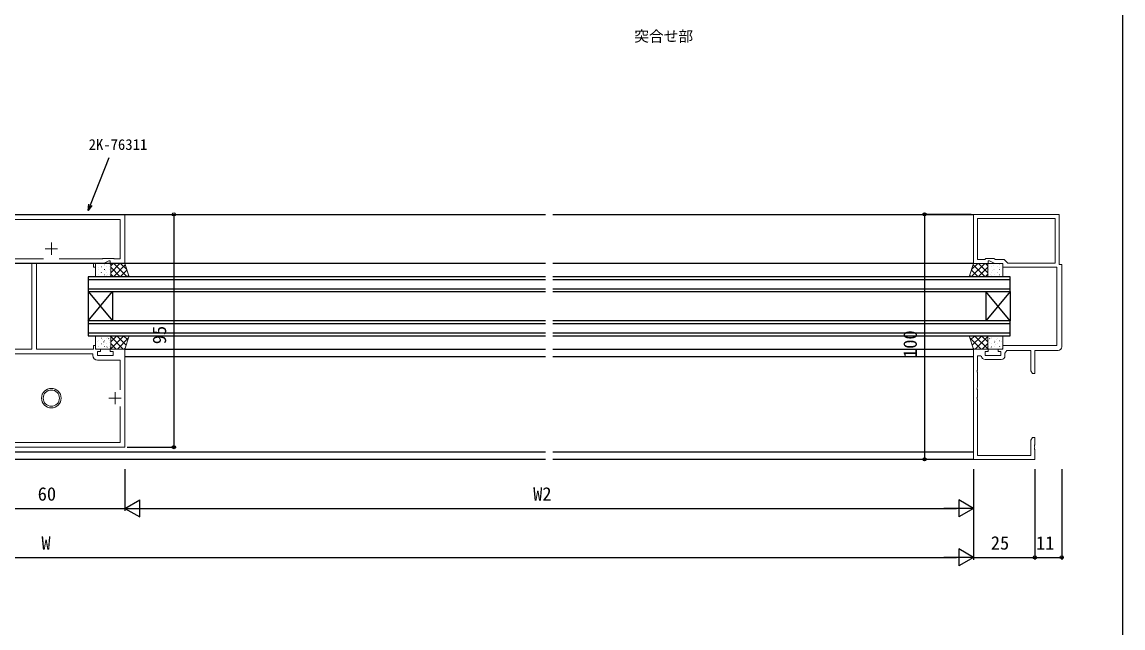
# Model space of a CAD drawing. Units: millimetres, scale not verified. Extents: x -437 to 438, y -681 to 678.
# Drawn here: x -11.2 to 438.3, y -375.8 to -128.5 of the extents above; entities that cross this region are included whole.
import ezdxf
from ezdxf.enums import TextEntityAlignment as Align

# ---------------------------------------------------------------- set-up
doc = ezdxf.new("R2010")
doc.units = ezdxf.units.MM
doc.header["$LTSCALE"] = 4
for name, color, linetype in [('0-1_USER1', 3, 'Continuous'), ('0-3_YKK_12', 2, 'Continuous'), ('0-6_YKK_D', 6, 'Continuous'), ('0-7_YKK_ZWAK', 7, 'Continuous')]:
    doc.layers.add(name, color=color, linetype=linetype)
doc.layers.add('0-2_YKK_11', color=7, linetype='Continuous', lineweight=18)
doc.layers.add('0-4_YKK_13', color=4, linetype='Continuous', lineweight=18)
doc.styles.add('ＭＳ ゴシック', font='')
doc.styles.get('ＭＳ ゴシック').set_extended_font_data('MS Gothic')

msp = doc.modelspace()

# ---------------------------------------------------------------- linework, layer by layer
at = {"layer": '0-2_YKK_11'}
for p, q in [((410.67, -208.63), (378.93, -208.63)), ((381.97, -266.23), (388.63, -266.23))]:
    msp.add_line(p, q, dxfattribs=at)
at = {"layer": '0-2_YKK_11', "color": 2}
for p, q in [((0.8, -223.5), (0.8, -218.5)), ((3.3, -221), (-1.7, -221)), ((29.3, -282), (24.3, -282)), ((26.8, -284.5), (26.8, -279.5))]:
    msp.add_line(p, q, dxfattribs=at)
at = {"layer": '0-2_YKK_11'}
for points in [[(30.8, -207.1), (-29.2, -207.1)], [(-2.366, -225.07), (-20.128, -225.07), (-20.278, -225), (-24.7, -225), (-24.85, -225.07), (-27.27, -225.07), (-27.27, -209.03), (28.87, -209.03), (28.87, -225.07), (26.45, -225.07), (26.3, -225), (21.878, -225), (21.728, -225.07), (3.966, -225.07), (21.728, -225.07)], [(18, -260.5), (18, -262), (-5.2, -262), (-5.2, -227), (-0.158, -227), (0.025, -226.88), (0.575, -226.88), (0.758, -227), (0.842, -227), (1.025, -226.88), (1.575, -226.88), (1.758, -227), (18, -227), (18, -228.5), (18.8, -228.5), (18.8, -227), (22.155, -227), (24.3, -226), (24.8, -226), (24.8, -227), (30.8, -227), (30.8, -207.1)], [(413.3, -261), (413.3, -227.5), (412.3, -227.5), (412.3, -207), (377.3, -207), (377.3, -227), (383.3, -227), (383.3, -226), (383.8, -226), (385.945, -227), (389.3, -227), (389.3, -228.5), (411.3, -228.5), (411.3, -260.5), (389.3, -260.5), (389.3, -262), (387.3, -262), (387.3, -263), (388.5, -263), (388.5, -264.6), (382.1, -264.6), (382.1, -263), (383.3, -263), (383.3, -262), (377.3, -262)], [(-16.4, -227), (-7.2, -227), (-7.2, -262), (-16.4, -262)], [(-29.2, -302), (30.8, -302), (30.8, -262), (24.8, -262), (24.8, -263), (26, -263), (26, -264.6), (19.6, -264.6), (19.6, -263), (20.8, -263), (20.8, -262), (18.8, -262), (18.8, -260.5), (18, -260.5)], [(-16.07, -264.53), (-16.07, -263.93), (17.67, -263.93), (17.67, -264.53)], [(377.3, -262), (377.3, -307), (402.3, -307), (402.3, -302.958), (402.18, -302.775), (402.18, -302.225), (402.3, -302.042), (402.3, -301.958), (402.18, -301.775), (402.18, -301.225), (402.3, -301.042), (402.3, -298), (401.3, -298), (400.67, -299.091), (400.67, -305.37), (378.93, -305.37), (378.93, -282.458), (378.81, -282.275), (378.81, -281.725), (378.93, -281.542), (378.93, -278.458), (378.81, -278.275), (378.81, -277.725), (378.93, -277.542), (378.93, -271.458), (378.81, -271.275), (378.81, -270.725), (378.93, -270.542), (378.93, -264.7), (380.19, -264.7), (380.487, -264.955)], [(390.13, -264.73), (390.13, -263.6), (390.9, -262.5), (400.67, -262.5), (400.67, -270.909), (401.3, -272), (402.3, -272), (402.3, -262.5), (411.8, -262.5)], [(19.67, -266.53), (28.87, -266.53), (28.87, -278.65)], [(28.87, -285.35), (28.87, -300.07), (-27.27, -300.07), (-27.27, -285.35), (-27.27, -300.07)]]:
    msp.add_lwpolyline(points, dxfattribs=at)
msp.add_lwpolyline([(410.67, -208.63), (378.93, -208.63), (378.93, -225.37), (381.93, -225.37), (382.3, -225), (385.512, -225), (386.306, -225.37), (389.8, -225.37), (391.3, -226.87), (410.67, -226.87)], close=True, dxfattribs=at)
for centre, radius, start, end in [((19.67, -264.53), 2, 180.00001, 269.99999), ((381.97, -264.73), 1.5, 188.62693, 270), ((388.63, -264.73), 1.5, 270.00001, 359.99999), ((411.8, -261), 1.5, 270.00001, 359.99999)]:
    msp.add_arc(centre, radius, start, end, dxfattribs=at)
at = {"layer": '0-3_YKK_12'}
for p, q in [((-200.95, -207), (202.55, -207)), ((202.55, -207.2), (30.724, -207.2)), ((205.55, -207), (377.3, -207)), ((377.3, -207.2), (205.55, -207.2)), ((202.55, -227), (-200.95, -227)), ((377.3, -227), (205.55, -227)), ((202.55, -232.5), (15.8, -232.5)), ((15.8, -232.5), (15.8, -238.5)), ((15.8, -233.5), (202.55, -233.5)), ((392.3, -232.5), (205.55, -232.5)), ((205.55, -233.5), (392.3, -233.5)), ((392.3, -238.5), (392.3, -232.5)), ((202.55, -237.5), (15.8, -237.5)), ((392.3, -237.5), (205.55, -237.5)), ((15.8, -238.5), (202.55, -238.5)), ((15.8, -238.5), (15.8, -250.5)), ((15.8, -238.5), (25.8, -250.5)), ((15.8, -250.5), (25.8, -238.5)), ((25.8, -238.5), (25.8, -250.5)), ((205.55, -238.5), (392.3, -238.5)), ((382.3, -238.5), (382.3, -250.5)), ((392.3, -238.5), (382.3, -250.5)), ((392.3, -250.5), (382.3, -238.5)), ((392.3, -238.5), (392.3, -250.5)), ((202.55, -250.5), (15.8, -250.5)), ((15.8, -250.5), (15.8, -256.5)), ((15.8, -251.5), (202.55, -251.5)), ((392.3, -250.5), (205.55, -250.5)), ((205.55, -251.5), (392.3, -251.5)), ((392.3, -256.5), (392.3, -250.5)), ((202.55, -255.5), (15.8, -255.5)), ((392.3, -255.5), (205.55, -255.5)), ((15.8, -256.5), (202.55, -256.5)), ((205.55, -256.5), (392.3, -256.5)), ((30.8, -262), (202.55, -262)), ((30.8, -265), (202.55, -265)), ((205.55, -262), (377.3, -262)), ((205.55, -265), (377.3, -265)), ((202.55, -304), (-200.95, -304)), ((377.3, -304), (205.55, -304)), ((202.55, -307), (-200.95, -307)), ((377.3, -307), (205.55, -307))]:
    msp.add_line(p, q, dxfattribs=at)
at = {"layer": '0-4_YKK_13'}
for p, q in [((18.8, -227.5), (18.8, -232)), ((18.966, -228.879), (18.903, -228.92)), ((18.949, -228.426), (18.911, -228.426)), ((24.515, -227), (19.3, -227)), ((20.16, -227.215), (20.122, -227.215)), ((20.198, -228.738), (20.191, -228.74)), ((21.229, -228.426), (21.191, -228.426)), ((22.44, -227.215), (22.402, -227.215)), ((22.538, -227.909), (22.531, -227.912)), ((23.509, -228.426), (23.471, -228.426)), ((24.585, -228.098), (24.522, -228.139)), ((24.596, -227.181), (24.588, -227.183)), ((24.72, -227.215), (24.682, -227.215)), ((28.799, -227), (25.015, -230.784)), ((25.971, -227), (25.015, -227.956)), ((25.015, -232), (25.015, -227.5)), ((25.015, -228.579), (28.937, -232.5)), ((30.998, -227.629), (26.128, -232.5)), ((26.265, -227), (31.765, -232.5)), ((29.094, -227), (31.586, -229.492)), ((381.835, -227), (376.335, -232.5)), ((379.006, -227), (376.514, -229.492)), ((377.102, -227.629), (381.972, -232.5)), ((383.085, -228.579), (379.163, -232.5)), ((379.301, -227), (383.085, -230.784)), ((382.129, -227), (383.085, -227.956)), ((383.085, -232), (383.085, -227.5)), ((383.38, -227.215), (383.418, -227.215)), ((383.504, -227.181), (383.512, -227.183)), ((383.515, -228.098), (383.578, -228.139)), ((383.585, -227), (388.8, -227)), ((384.591, -228.426), (384.629, -228.426)), ((385.562, -227.909), (385.569, -227.912)), ((385.66, -227.215), (385.698, -227.215)), ((386.871, -228.426), (386.909, -228.426)), ((387.902, -228.738), (387.909, -228.74)), ((387.94, -227.215), (387.978, -227.215)), ((389.134, -228.879), (389.197, -228.92)), ((389.151, -228.426), (389.189, -228.426)), ((389.3, -227.5), (389.3, -232)), ((18.949, -230.669), (18.911, -230.669)), ((19.3, -232.5), (24.515, -232.5)), ((20.16, -229.458), (20.122, -229.458)), ((20.16, -231.7), (20.122, -231.7)), ((20.93, -230.609), (20.923, -230.612)), ((21.229, -230.669), (21.191, -230.669)), ((22.44, -229.458), (22.402, -229.458)), ((22.44, -231.7), (22.402, -231.7)), ((22.568, -229.433), (22.505, -229.474)), ((22.987, -229.881), (22.98, -229.883)), ((23.472, -231.84), (23.465, -231.843)), ((23.509, -230.669), (23.471, -230.669)), ((23.922, -231.475), (23.859, -231.517)), ((24.72, -229.458), (24.682, -229.458)), ((24.72, -231.7), (24.682, -231.7)), ((25.015, -231.407), (26.108, -232.5)), ((31.676, -229.78), (28.956, -232.5)), ((32.354, -231.93), (31.784, -232.5)), ((375.746, -231.93), (376.316, -232.5)), ((376.424, -229.78), (379.144, -232.5)), ((383.085, -231.407), (381.992, -232.5)), ((383.38, -229.458), (383.418, -229.458)), ((383.38, -231.7), (383.418, -231.7)), ((388.8, -232.5), (383.585, -232.5)), ((384.178, -231.475), (384.241, -231.517)), ((384.591, -230.669), (384.629, -230.669)), ((384.628, -231.84), (384.635, -231.843)), ((385.113, -229.881), (385.12, -229.883)), ((385.532, -229.433), (385.595, -229.474)), ((385.66, -229.458), (385.698, -229.458)), ((385.66, -231.7), (385.698, -231.7)), ((386.871, -230.669), (386.909, -230.669)), ((387.17, -230.609), (387.177, -230.612)), ((387.94, -229.458), (387.978, -229.458)), ((387.94, -231.7), (387.978, -231.7)), ((389.151, -230.669), (389.189, -230.669)), ((18.8, -261.5), (18.8, -257)), ((18.949, -257.579), (18.911, -257.579)), ((18.949, -259.821), (18.911, -259.821)), ((19.3, -256.5), (24.515, -256.5)), ((19.494, -258.817), (19.487, -258.82)), ((20.16, -258.61), (20.122, -258.61)), ((21.229, -257.579), (21.191, -257.579)), ((21.229, -259.821), (21.191, -259.821)), ((21.552, -258.089), (21.545, -258.091)), ((22.036, -260.048), (22.029, -260.05)), ((22.217, -259.049), (22.154, -259.09)), ((22.44, -258.61), (22.402, -258.61)), ((23.509, -257.579), (23.471, -257.579)), ((23.509, -259.821), (23.471, -259.821)), ((23.644, -257.348), (23.637, -257.35)), ((24.234, -257.714), (24.171, -257.755)), ((24.376, -259.219), (24.369, -259.222)), ((24.72, -258.61), (24.682, -258.61)), ((30.412, -256.5), (25.015, -261.897)), ((27.583, -256.5), (25.015, -259.068)), ((25.015, -256.863), (30.152, -262)), ((25.015, -257), (25.015, -261.5)), ((25.015, -259.691), (27.324, -262)), ((27.481, -256.5), (31.323, -260.342)), ((32.208, -257.532), (27.74, -262)), ((30.309, -256.5), (32.001, -258.191)), ((375.892, -257.532), (380.36, -262)), ((377.791, -256.5), (376.099, -258.191)), ((380.619, -256.5), (376.777, -260.342)), ((377.688, -256.5), (383.085, -261.897)), ((383.085, -256.863), (377.948, -262)), ((380.517, -256.5), (383.085, -259.068)), ((383.085, -259.691), (380.776, -262)), ((383.085, -257), (383.085, -261.5)), ((383.38, -258.61), (383.418, -258.61)), ((388.8, -256.5), (383.585, -256.5)), ((383.724, -259.219), (383.731, -259.222)), ((383.866, -257.714), (383.929, -257.755)), ((384.456, -257.348), (384.463, -257.35)), ((384.591, -257.579), (384.629, -257.579)), ((384.591, -259.821), (384.629, -259.821)), ((385.66, -258.61), (385.698, -258.61)), ((385.883, -259.049), (385.946, -259.09)), ((386.064, -260.048), (386.071, -260.05)), ((386.548, -258.089), (386.555, -258.091)), ((386.871, -257.579), (386.909, -257.579)), ((386.871, -259.821), (386.909, -259.821)), ((387.94, -258.61), (387.978, -258.61)), ((388.606, -258.817), (388.613, -258.82)), ((389.151, -257.579), (389.189, -257.579)), ((389.151, -259.821), (389.189, -259.821)), ((389.3, -261.5), (389.3, -257)), ((24.515, -262), (19.3, -262)), ((19.944, -260.789), (19.937, -260.791)), ((20.16, -260.853), (20.122, -260.853)), ((22.44, -260.853), (22.402, -260.853)), ((22.768, -261.919), (22.761, -261.922)), ((23.571, -261.091), (23.508, -261.133)), ((24.72, -260.853), (24.682, -260.853)), ((24.826, -261.191), (24.818, -261.193)), ((30.906, -261.662), (30.569, -262)), ((377.194, -261.662), (377.531, -262)), ((383.274, -261.191), (383.282, -261.193)), ((383.38, -260.853), (383.418, -260.853)), ((383.585, -262), (388.8, -262)), ((384.529, -261.091), (384.592, -261.133)), ((385.332, -261.919), (385.339, -261.922)), ((385.66, -260.853), (385.698, -260.853)), ((387.94, -260.853), (387.978, -260.853)), ((388.156, -260.789), (388.163, -260.791))]:
    msp.add_line(p, q, dxfattribs=at)
for points in [[(30.8, -227), (25.015, -227), (25.015, -232.5), (32.534, -232.5)], [(377.3, -227), (383.085, -227), (383.085, -232.5), (375.566, -232.5)], [(30.8, -262), (25.015, -262), (25.015, -256.5), (32.534, -256.5)], [(377.3, -262), (383.085, -262), (383.085, -256.5), (375.566, -256.5)]]:
    msp.add_lwpolyline(points, close=True, dxfattribs=at)
for radius in [4, 3.32]:
    msp.add_circle((0.8, -282), radius, dxfattribs=at)
for centre, start, end in [((19.3, -227.5), 90, 180), ((24.515, -227.5), 0, 90), ((383.585, -227.5), 90, 180), ((388.8, -227.5), 0, 90), ((19.3, -232), 180, 270), ((24.515, -232), 270, 0), ((383.585, -232), 180, 270), ((388.8, -232), 270, 0), ((19.3, -257), 90, 180), ((24.515, -257), 0, 90), ((383.585, -257), 90, 180), ((388.8, -257), 360, 90), ((19.3, -261.5), 180, 270), ((24.515, -261.5), 270, 0), ((383.585, -261.5), 180, 270), ((388.8, -261.5), 270, 360)]:
    msp.add_arc(centre, 0.5, start, end, dxfattribs=at)
at = {"layer": '0-6_YKK_D'}
for p, q in [((33.8, -207), (51.8, -207)), ((50.8, -207), (50.8, -302)), ((376.3, -207), (356.3, -207)), ((357.3, -207), (357.3, -307)), ((31.8, -302), (51.8, -302)), ((376.3, -307), (356.3, -307)), ((30.8, -311), (30.8, -328)), ((30.8, -312), (30.8, -328)), ((377.3, -311), (377.3, -328)), ((377.3, -312), (377.3, -348)), ((377.3, -313), (377.3, -348)), ((402.3, -311), (402.3, -348)), ((402.3, -311), (402.3, -348)), ((413.3, -311), (413.3, -348)), ((30.8, -327), (36.862, -323.5)), ((36.862, -330.5), (36.862, -323.5)), ((377.3, -327), (371.238, -323.5)), ((371.238, -323.5), (371.238, -330.5)), ((-29.195, -327), (30.8, -327)), ((30.8, -327), (36.862, -330.5)), ((30.8, -327), (42.924, -327)), ((37.8, -327), (370.3, -327)), ((377.3, -327), (365.176, -327)), ((377.3, -327), (371.238, -330.5)), ((377.3, -347), (371.238, -343.5)), ((371.238, -343.5), (371.238, -350.5)), ((-368.695, -347), (370.3, -347)), ((377.3, -347), (365.176, -347)), ((377.3, -347), (371.238, -350.5)), ((377.3, -347), (402.3, -347)), ((402.3, -347), (413.3, -347))]:
    msp.add_line(p, q, dxfattribs=at)
for points in [[(15.8, -205.437), (16.72, -203.112), (24.395, -183.717)], [(17.343, -203.359), (15.8, -205.437), (16.097, -202.866)]]:
    msp.add_lwpolyline(points, dxfattribs=at)
for centre in [(50.8, -207), (357.3, -207), (50.8, -302), (357.3, -307), (402.3, -347), (402.3, -347), (413.3, -347)]:
    msp.add_circle(centre, 0.637, dxfattribs=at)
at = {"layer": '0-7_YKK_ZWAK'}
msp.add_lwpolyline([(-436.7, -681), (438.3, -681), (438.3, 644)], dxfattribs=at)

# ---------------------------------------------------------------- texts
at = {"layer": '0-1_USER1', "style": 'ＭＳ ゴシック'}
msp.add_text('突合せ部', height=4.399, dxfattribs=at).set_placement((238.797, -137.785), align=Align.BOTTOM_LEFT)
at = {"layer": '0-6_YKK_D', "style": 'ＭＳ ゴシック'}
for s, height, p in [('2K-76311', 4.399, (16.018, -181.985)), ('60', 5.499, (-4.759, -325.5)), ('W2', 5.499, (197.509, -325.5)), ('W', 5.499, (-3.246, -345.5)), ('25', 5.499, (384.345, -345.5)), ('11', 5.499, (402.793, -345.5))]:
    msp.add_text(s, height=height, dxfattribs=at).set_placement(p, align=Align.BOTTOM_LEFT)
for s, p in [('95', (49.3, -259.976)), ('100', (355.8, -265.565))]:
    msp.add_text(s, height=5.499, rotation=90, dxfattribs=at).set_placement(p, align=Align.BOTTOM_LEFT)

doc.saveas('drawing.dxf')
